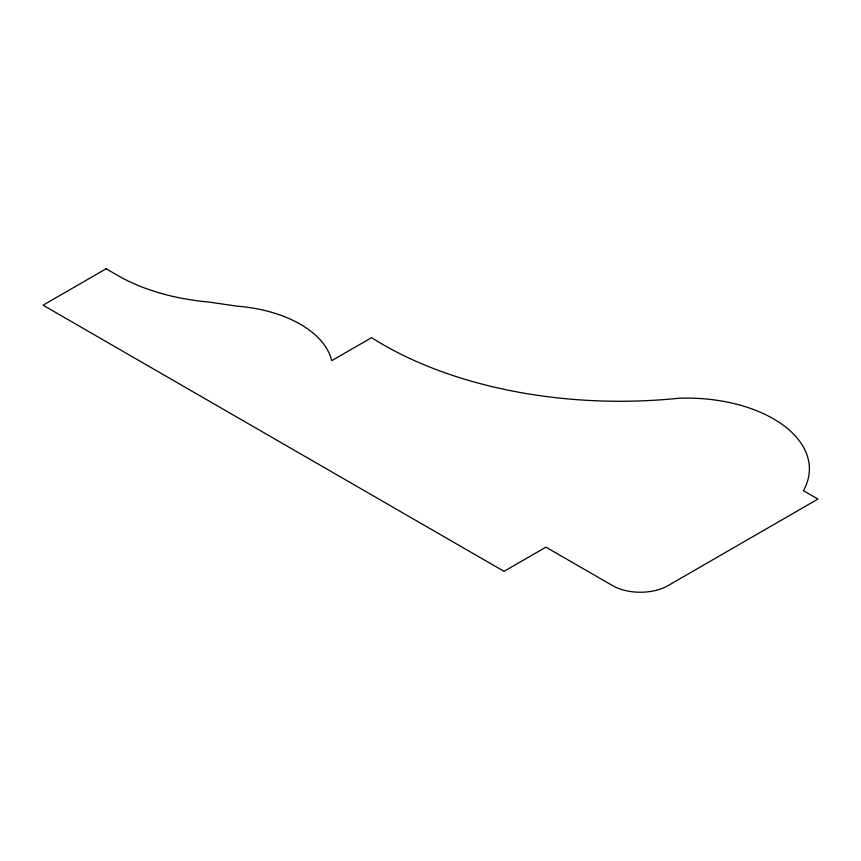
<?xml version="1.0" encoding="UTF-8"?>
<svg xmlns="http://www.w3.org/2000/svg" width="861" height="861" viewBox="0 0 861 861"><rect width="100%" height="100%" fill="white"/><g stroke="black" fill="none" stroke-linecap="round" stroke-linejoin="round"><path stroke-width="1.29" d="M106.129 268.772L43.05 305.192L504.029 571.338L545.928 547.144L612.505 585.588A39.305 22.698 0 0 0 668.104 585.588L817.95 499.068L803.431 490.684A122.617 70.785 0 0 0 678.898 398.245A334.972 193.391 0 0 1 371.586 337.652L331.711 360.673A110.477 63.779 0 0 0 237.335 306.182L208.308 301.985A163.773 94.559 0 0 1 118.549 275.94L106.129 268.772"/></g></svg>
